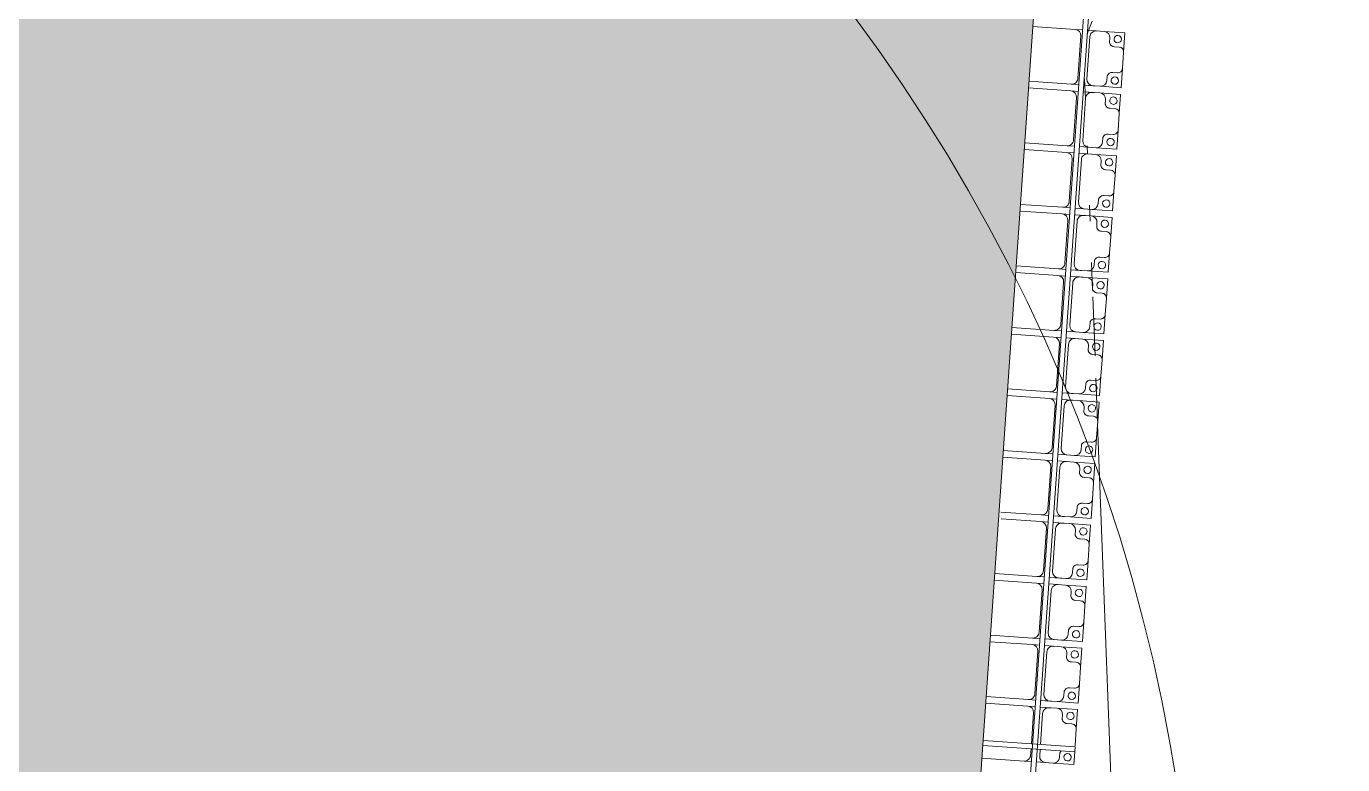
# Model space of a CAD drawing. Header units: millimetres. Extents: x -861324 to 439029, y -308065 to 694685.
# Drawn here: x 110607 to 121283, y 144192 to 150178 of the extents above; entities that cross this region are included whole.
import ezdxf

# ---------------------------------------------------------------- set-up
doc = ezdxf.new("R2010")
doc.units = ezdxf.units.MM
for name, color, linetype, lineweight in [('A-ANNO-NOTE', 131, 'Continuous', 9), ('A-DETL-GENF', 92, 'Continuous', 9), ('A-DETL-THIN', 151, 'Continuous', 9), ('A-GENM', 13, 'Continuous', 9), ('C-TOPO-MINR', 7, 'Continuous', 9), ('S-BEAM', 12, 'Continuous', 9)]:
    doc.layers.add(name, color=color, linetype=linetype, lineweight=lineweight)

# ---------------------------------------------------------------- blocks, each defined once
blk = doc.blocks.new('Dai phaodi lai - DẢI PHAO ĐI LẠI-38152-BỐ TRÍ BÈ PIN HỒ BẢN MÒNG')
at = {"layer": 'A-GENM', "color": 7}
for p, q in [((35777, 748), (35933, 748)), ((35777, 579), (35777, 748)), ((35777, 748), (35777, 579)), ((35933, 748), (35777, 748)), ((36067, 748), (35933, 748)), ((36067, 748), (36223, 748)), ((36223, 748), (36067, 748)), ((36223, 748), (36223, 579)), ((36223, 579), (36223, 748)), ((36277, 748), (36433, 748)), ((36277, 579), (36277, 748)), ((36277, 748), (36277, 579)), ((36433, 748), (36277, 748)), ((36567, 748), (36433, 748)), ((36567, 748), (36723, 748)), ((36723, 748), (36567, 748)), ((36723, 748), (36723, 579)), ((36723, 579), (36723, 748)), ((36777, 748), (36933, 748)), ((36777, 579), (36777, 748)), ((36777, 748), (36777, 579)), ((36933, 748), (36777, 748)), ((37067, 748), (36933, 748)), ((37067, 748), (37223, 748)), ((37223, 748), (37067, 748)), ((37223, 748), (37223, 579)), ((37223, 579), (37223, 748)), ((37277, 748), (37433, 748)), ((37277, 579), (37277, 748)), ((37277, 748), (37277, 579)), ((37433, 748), (37277, 748)), ((37567, 748), (37433, 748)), ((37567, 748), (37723, 748)), ((37723, 748), (37567, 748)), ((37723, 748), (37723, 579)), ((37723, 579), (37723, 748)), ((37777, 748), (37933, 748)), ((37777, 579), (37777, 748)), ((37777, 748), (37777, 579)), ((37933, 748), (37777, 748)), ((38067, 748), (37933, 748)), ((38067, 748), (38223, 748)), ((38223, 748), (38067, 748)), ((38223, 748), (38223, 579)), ((38223, 579), (38223, 748)), ((38277, 748), (38433, 748)), ((38277, 579), (38277, 748)), ((38277, 748), (38277, 579)), ((38433, 748), (38277, 748)), ((38567, 748), (38433, 748)), ((38567, 748), (38723, 748)), ((38723, 748), (38567, 748)), ((38723, 748), (38723, 579)), ((38723, 579), (38723, 748)), ((38777, 748), (38933, 748)), ((38777, 579), (38777, 748)), ((38777, 748), (38777, 579)), ((38933, 748), (38777, 748)), ((39067, 748), (38933, 748)), ((39067, 748), (39223, 748)), ((39223, 748), (39067, 748)), ((39223, 748), (39223, 579)), ((39223, 579), (39223, 748)), ((39277, 748), (39433, 748)), ((39277, 579), (39277, 748)), ((39277, 748), (39277, 579)), ((39433, 748), (39277, 748)), ((39567, 748), (39433, 748)), ((39567, 748), (39723, 748)), ((39723, 748), (39567, 748)), ((39723, 748), (39723, 579)), ((39723, 579), (39723, 748)), ((39777, 748), (39933, 748)), ((39777, 579), (39777, 748)), ((39777, 748), (39777, 579)), ((39933, 748), (39777, 748)), ((40067, 748), (39933, 748)), ((40067, 748), (40223, 748)), ((40223, 748), (40067, 748)), ((40223, 748), (40223, 579)), ((40223, 579), (40223, 748)), ((40277, 748), (40433, 748)), ((40277, 579), (40277, 748)), ((40277, 748), (40277, 579)), ((40433, 748), (40277, 748)), ((40567, 748), (40433, 748)), ((40567, 748), (40723, 748)), ((40723, 748), (40567, 748)), ((40723, 748), (40723, 579)), ((40723, 579), (40723, 748)), ((40777, 748), (40933, 748)), ((40777, 579), (40777, 748)), ((40777, 748), (40777, 579)), ((40933, 748), (40777, 748)), ((41067, 748), (40933, 748)), ((41067, 748), (41223, 748)), ((41223, 748), (41067, 748)), ((41223, 748), (41223, 579)), ((41223, 579), (41223, 748)), ((41277, 748), (41433, 748)), ((41277, 579), (41277, 748)), ((41277, 748), (41277, 579)), ((41433, 748), (41277, 748)), ((41567, 748), (41433, 748)), ((41620, 748), (41723, 748)), ((41723, 748), (41620, 748)), ((41723, 748), (41723, 579)), ((41723, 579), (41723, 748)), ((35895, 710), (35895, 671)), ((36105, 671), (36105, 710)), ((36105, 671), (36105, 710)), ((36105, 710), (36105, 671)), ((36395, 710), (36395, 671)), ((36605, 671), (36605, 710)), ((36605, 671), (36605, 710)), ((36605, 710), (36605, 671)), ((36895, 710), (36895, 671)), ((37105, 671), (37105, 710)), ((37105, 671), (37105, 710)), ((37105, 710), (37105, 671)), ((37395, 710), (37395, 671)), ((37605, 671), (37605, 710)), ((37605, 671), (37605, 710)), ((37605, 710), (37605, 671)), ((37895, 710), (37895, 671)), ((38105, 671), (38105, 710)), ((38105, 671), (38105, 710)), ((38105, 710), (38105, 671)), ((38395, 710), (38395, 671)), ((38605, 671), (38605, 710)), ((38605, 671), (38605, 710)), ((38605, 710), (38605, 671)), ((38895, 710), (38895, 671)), ((39105, 671), (39105, 710)), ((39105, 671), (39105, 710)), ((39105, 710), (39105, 671)), ((39395, 710), (39395, 671)), ((39605, 671), (39605, 710)), ((39605, 671), (39605, 710)), ((39605, 710), (39605, 671)), ((39895, 710), (39895, 671)), ((40105, 671), (40105, 710)), ((40105, 671), (40105, 710)), ((40105, 710), (40105, 671)), ((40395, 710), (40395, 671)), ((40605, 671), (40605, 710)), ((40605, 671), (40605, 710)), ((40605, 710), (40605, 671)), ((40895, 710), (40895, 671)), ((41105, 671), (41105, 710)), ((41105, 671), (41105, 710)), ((41105, 710), (41105, 671)), ((41395, 710), (41395, 671)), ((35777, 579), (35777, 517)), ((35864, 629), (35827, 629)), ((35864, 629), (35827, 629)), ((35827, 629), (35864, 629)), ((36173, 629), (36136, 629)), ((36173, 629), (36136, 629)), ((36136, 629), (36173, 629)), ((36223, 517), (36223, 579)), ((36277, 579), (36277, 517)), ((36364, 629), (36327, 629)), ((36364, 629), (36327, 629)), ((36327, 629), (36364, 629)), ((36673, 629), (36636, 629)), ((36673, 629), (36636, 629)), ((36636, 629), (36673, 629)), ((36723, 517), (36723, 579)), ((36777, 579), (36777, 517)), ((36864, 629), (36827, 629)), ((36864, 629), (36827, 629)), ((36827, 629), (36864, 629)), ((37173, 629), (37136, 629)), ((37173, 629), (37136, 629)), ((37136, 629), (37173, 629)), ((37223, 517), (37223, 579)), ((37277, 579), (37277, 517)), ((37364, 629), (37327, 629)), ((37364, 629), (37327, 629)), ((37327, 629), (37364, 629)), ((37673, 629), (37636, 629)), ((37673, 629), (37636, 629)), ((37636, 629), (37673, 629)), ((37723, 517), (37723, 579)), ((37777, 579), (37777, 517)), ((37864, 629), (37827, 629)), ((37864, 629), (37827, 629)), ((37827, 629), (37864, 629)), ((38173, 629), (38136, 629)), ((38173, 629), (38136, 629)), ((38136, 629), (38173, 629)), ((38223, 517), (38223, 579)), ((38277, 579), (38277, 517)), ((38364, 629), (38327, 629)), ((38364, 629), (38327, 629)), ((38327, 629), (38364, 629)), ((38673, 629), (38636, 629)), ((38673, 629), (38636, 629)), ((38636, 629), (38673, 629)), ((38723, 517), (38723, 579)), ((38777, 579), (38777, 517)), ((38864, 629), (38827, 629)), ((38864, 629), (38827, 629)), ((38827, 629), (38864, 629)), ((39173, 629), (39136, 629)), ((39173, 629), (39136, 629)), ((39136, 629), (39173, 629)), ((39223, 517), (39223, 579)), ((39277, 579), (39277, 517)), ((39364, 629), (39327, 629)), ((39364, 629), (39327, 629)), ((39327, 629), (39364, 629)), ((39673, 629), (39636, 629)), ((39673, 629), (39636, 629)), ((39636, 629), (39673, 629)), ((39723, 517), (39723, 579)), ((39777, 579), (39777, 517)), ((39864, 629), (39827, 629)), ((39864, 629), (39827, 629)), ((39827, 629), (39864, 629)), ((40173, 629), (40136, 629)), ((40173, 629), (40136, 629)), ((40136, 629), (40173, 629)), ((40223, 517), (40223, 579)), ((40277, 579), (40277, 517)), ((40364, 629), (40327, 629)), ((40364, 629), (40327, 629)), ((40327, 629), (40364, 629)), ((40673, 629), (40636, 629)), ((40673, 629), (40636, 629)), ((40636, 629), (40673, 629)), ((40723, 517), (40723, 579)), ((40777, 579), (40777, 517)), ((40864, 629), (40827, 629)), ((40864, 629), (40827, 629)), ((40827, 629), (40864, 629)), ((41173, 629), (41136, 629)), ((41173, 629), (41136, 629)), ((41136, 629), (41173, 629)), ((41223, 517), (41223, 579)), ((41277, 579), (41277, 517)), ((41364, 629), (41327, 629)), ((41364, 629), (41327, 629)), ((41327, 629), (41364, 629)), ((41673, 629), (41636, 629)), ((41673, 629), (41636, 629)), ((41636, 629), (41673, 629)), ((41723, 517), (41723, 579)), ((35777, 443), (35777, 517)), ((35827, 467), (36173, 467)), ((36223, 517), (36223, 443)), ((36277, 443), (36277, 517)), ((36327, 467), (36673, 467)), ((36723, 517), (36723, 443)), ((36777, 443), (36777, 517)), ((36827, 467), (37173, 467)), ((37223, 517), (37223, 443)), ((37277, 443), (37277, 517)), ((37327, 467), (37673, 467)), ((37723, 517), (37723, 443)), ((37777, 443), (37777, 517)), ((37827, 467), (38173, 467)), ((38223, 517), (38223, 443)), ((38277, 443), (38277, 517)), ((38327, 467), (38673, 467)), ((38723, 517), (38723, 443)), ((38777, 443), (38777, 517)), ((38827, 467), (39173, 467)), ((39223, 517), (39223, 443)), ((39277, 443), (39277, 517)), ((39327, 467), (39673, 467)), ((39723, 517), (39723, 443)), ((39777, 443), (39777, 517)), ((39827, 467), (40173, 467)), ((40223, 517), (40223, 443)), ((40277, 443), (40277, 517)), ((40327, 467), (40673, 467)), ((40723, 517), (40723, 443)), ((40777, 443), (40777, 517)), ((40827, 467), (41173, 467)), ((41223, 517), (41223, 443)), ((41277, 443), (41277, 517)), ((41327, 467), (41580, 467)), ((41620, 467), (41673, 467)), ((41723, 517), (41723, 443)), ((35777, 343), (35777, 403)), ((35777, 343), (35777, 0)), ((36173, 393), (35827, 393)), ((36223, 403), (36223, 343)), ((36223, 0), (36223, 343)), ((36277, 343), (36277, 403)), ((36277, 343), (36277, 0)), ((36673, 393), (36327, 393)), ((36723, 403), (36723, 343)), ((36723, 0), (36723, 343)), ((36777, 343), (36777, 403)), ((36777, 343), (36777, 0)), ((37173, 393), (36827, 393)), ((37223, 403), (37223, 343)), ((37223, 0), (37223, 343)), ((37277, 343), (37277, 403)), ((37277, 343), (37277, 0)), ((37673, 393), (37327, 393)), ((37723, 403), (37723, 343)), ((37723, 0), (37723, 343)), ((37777, 343), (37777, 403)), ((37777, 343), (37777, 0)), ((38173, 393), (37827, 393)), ((38223, 403), (38223, 343)), ((38223, 0), (38223, 343)), ((38277, 343), (38277, 403)), ((38277, 343), (38277, 0)), ((38673, 393), (38327, 393)), ((38723, 403), (38723, 343)), ((38723, 0), (38723, 343)), ((38777, 343), (38777, 403)), ((38777, 343), (38777, 0)), ((39173, 393), (38827, 393)), ((39223, 403), (39223, 343)), ((39223, 0), (39223, 343)), ((39277, 343), (39277, 403)), ((39277, 343), (39277, 0)), ((39673, 393), (39327, 393)), ((39723, 403), (39723, 343)), ((39723, 16), (39723, 343)), ((39777, 343), (39777, 403)), ((39777, 343), (39777, 20)), ((40173, 393), (39827, 393)), ((40223, 403), (40223, 343)), ((40223, 0), (40223, 343)), ((40277, 343), (40277, 403)), ((40277, 343), (40277, 0)), ((40673, 393), (40327, 393)), ((40723, 403), (40723, 343)), ((40723, 0), (40723, 343)), ((40777, 343), (40777, 403)), ((40777, 343), (40777, 0)), ((41173, 393), (40827, 393)), ((41223, 403), (41223, 343)), ((41223, 0), (41223, 343)), ((41277, 343), (41277, 403)), ((41277, 343), (41277, 0)), ((41580, 393), (41327, 393)), ((41673, 393), (41620, 393)), ((41723, 403), (41723, 343)), ((41723, 0), (41723, 343))]:
    blk.add_line(p, q, dxfattribs=at)
at = {"layer": 'A-GENM', "color": 9}
for p, q in [((36105, 710), (36105, 671)), ((36605, 710), (36605, 671)), ((37105, 710), (37105, 671)), ((37605, 710), (37605, 671)), ((38105, 710), (38105, 671)), ((38605, 710), (38605, 671)), ((39105, 710), (39105, 671)), ((39605, 710), (39605, 671)), ((40105, 710), (40105, 671)), ((40605, 710), (40605, 671)), ((41105, 710), (41105, 671)), ((35777, 443), (35777, 579)), ((35827, 629), (35864, 629)), ((36136, 629), (36173, 629)), ((36223, 579), (36223, 443)), ((36277, 443), (36277, 579)), ((36327, 629), (36364, 629)), ((36636, 629), (36673, 629)), ((36723, 579), (36723, 443)), ((36777, 443), (36777, 579)), ((36827, 629), (36864, 629)), ((37136, 629), (37173, 629)), ((37223, 579), (37223, 443)), ((37277, 443), (37277, 579)), ((37327, 629), (37364, 629)), ((37636, 629), (37673, 629)), ((37723, 579), (37723, 443)), ((37777, 443), (37777, 579)), ((37827, 629), (37864, 629)), ((38136, 629), (38173, 629)), ((38223, 579), (38223, 443)), ((38277, 443), (38277, 579)), ((38327, 629), (38364, 629)), ((38636, 629), (38673, 629)), ((38723, 579), (38723, 443)), ((38777, 443), (38777, 579)), ((38827, 629), (38864, 629)), ((39136, 629), (39173, 629)), ((39223, 579), (39223, 443)), ((39277, 443), (39277, 579)), ((39327, 629), (39364, 629)), ((39636, 629), (39673, 629)), ((39723, 579), (39723, 443)), ((39777, 443), (39777, 579)), ((39827, 629), (39864, 629)), ((40136, 629), (40173, 629)), ((40223, 579), (40223, 443)), ((40277, 443), (40277, 579)), ((40327, 629), (40364, 629)), ((40636, 629), (40673, 629)), ((40723, 579), (40723, 443)), ((40777, 443), (40777, 579)), ((40827, 629), (40864, 629)), ((41136, 629), (41173, 629)), ((41223, 579), (41223, 443)), ((41277, 443), (41277, 579)), ((41327, 629), (41364, 629)), ((41636, 629), (41673, 629)), ((41723, 579), (41723, 443)), ((35777, 343), (35777, 403)), ((36223, 403), (36223, 343)), ((36277, 343), (36277, 403)), ((36723, 403), (36723, 343)), ((36777, 343), (36777, 403)), ((37223, 403), (37223, 343)), ((37277, 343), (37277, 403)), ((37723, 403), (37723, 343)), ((37777, 343), (37777, 403)), ((38223, 403), (38223, 343)), ((38277, 343), (38277, 403)), ((38723, 403), (38723, 343)), ((38777, 343), (38777, 403)), ((39223, 403), (39223, 343)), ((39277, 343), (39277, 403)), ((39723, 403), (39723, 343)), ((39777, 343), (39777, 403)), ((40223, 403), (40223, 343)), ((40277, 343), (40277, 403)), ((40723, 403), (40723, 343)), ((40777, 343), (40777, 403)), ((41223, 403), (41223, 343)), ((41277, 343), (41277, 403)), ((41723, 403), (41723, 343))]:
    blk.add_line(p, q, dxfattribs=at)
at = {"layer": 'A-GENM', "color": 7}
for centre, radius, start, end in [((35933, 710), 38, 90, 180), ((36067, 710), 38, 360, 90), ((36433, 710), 38, 90, 180), ((36567, 710), 38, 360, 90), ((36933, 710), 38, 90, 180), ((37067, 710), 38, 360, 90), ((37433, 710), 38, 90, 180), ((37567, 710), 38, 360, 90), ((37933, 710), 38, 90, 180), ((38067, 710), 38, 360, 90), ((38433, 710), 38, 90, 180), ((38567, 710), 38, 360, 90), ((38933, 710), 38, 90, 180), ((39067, 710), 38, 360, 90), ((39433, 710), 38, 90, 180), ((39567, 710), 38, 360, 90), ((39933, 710), 38, 90, 180), ((40067, 710), 38, 360, 90), ((40433, 710), 38, 90, 180), ((40567, 710), 38, 360, 90), ((40933, 710), 38, 90, 180), ((41067, 710), 38, 360, 90), ((41433, 710), 38, 90, 180), ((41567, 710), 38, 75, 90), ((35832, 693), 30, 90, 270), ((35832, 693), 30, 90, 270), ((35832, 693), 30, 270, 90), ((35832, 693), 30, 270, 90), ((35855, 668), 40, 283.1885, 3.5081), ((35855, 668), 40, 309.9617, 3.5081), ((35855, 668), 40, 309.9617, 3.5081), ((35933, 710), 38, 135, 165), ((35933, 710), 38, 135, 165), ((36067, 710), 38, 0, 45), ((36067, 710), 38, 0, 45), ((36145, 668), 40, 176.4919, 256.8115), ((36145, 668), 40, 176.4919, 216.6517), ((36145, 668), 40, 176.4919, 216.6517), ((36168, 693), 30, 90, 270), ((36168, 693), 30, 90, 270), ((36168, 693), 30, 270, 90), ((36168, 693), 30, 270, 90), ((36332, 693), 30, 90, 270), ((36332, 693), 30, 90, 270), ((36332, 693), 30, 270, 90), ((36332, 693), 30, 270, 90), ((36355, 668), 40, 283.1885, 3.5081), ((36355, 668), 40, 309.9617, 3.5081), ((36355, 668), 40, 309.9617, 3.5081), ((36433, 710), 38, 135, 165), ((36433, 710), 38, 135, 165), ((36567, 710), 38, 0, 45), ((36567, 710), 38, 0, 45), ((36645, 668), 40, 176.4919, 256.8115), ((36645, 668), 40, 176.4919, 216.6517), ((36645, 668), 40, 176.4919, 216.6517), ((36668, 693), 30, 90, 270), ((36668, 693), 30, 90, 270), ((36668, 693), 30, 270, 90), ((36668, 693), 30, 270, 90), ((36832, 693), 30, 90, 270), ((36832, 693), 30, 90, 270), ((36832, 693), 30, 270, 90), ((36832, 693), 30, 270, 90), ((36855, 668), 40, 283.1885, 3.5081), ((36855, 668), 40, 309.9617, 3.5081), ((36855, 668), 40, 309.9617, 3.5081), ((36933, 710), 38, 135, 165), ((36933, 710), 38, 135, 165), ((37067, 710), 38, 0, 45), ((37067, 710), 38, 0, 45), ((37145, 668), 40, 176.4919, 256.8115), ((37145, 668), 40, 176.4919, 216.6517), ((37145, 668), 40, 176.4919, 216.6517), ((37168, 693), 30, 90, 270), ((37168, 693), 30, 90, 270), ((37168, 693), 30, 270, 90), ((37168, 693), 30, 270, 90), ((37332, 693), 30, 90, 270), ((37332, 693), 30, 90, 270), ((37332, 693), 30, 270, 90), ((37332, 693), 30, 270, 90), ((37355, 668), 40, 283.1885, 3.5081), ((37355, 668), 40, 309.9617, 3.5081), ((37355, 668), 40, 309.9617, 3.5081), ((37433, 710), 38, 135, 165), ((37433, 710), 38, 135, 165), ((37567, 710), 38, 0, 45), ((37567, 710), 38, 0, 45), ((37645, 668), 40, 176.4919, 256.8115), ((37645, 668), 40, 176.4919, 216.6517), ((37645, 668), 40, 176.4919, 216.6517), ((37668, 693), 30, 90, 270), ((37668, 693), 30, 90, 270), ((37668, 693), 30, 270, 90), ((37668, 693), 30, 270, 90), ((37832, 693), 30, 90, 270), ((37832, 693), 30, 90, 270), ((37832, 693), 30, 270, 90), ((37832, 693), 30, 270, 90), ((37855, 668), 40, 283.1885, 3.5081), ((37855, 668), 40, 309.9617, 3.5081), ((37855, 668), 40, 309.9617, 3.5081), ((37933, 710), 38, 135, 165), ((37933, 710), 38, 135, 165), ((38067, 710), 38, 0, 45), ((38067, 710), 38, 0, 45), ((38145, 668), 40, 176.4919, 256.8115), ((38145, 668), 40, 176.4919, 216.6517), ((38145, 668), 40, 176.4919, 216.6517), ((38168, 693), 30, 90, 270), ((38168, 693), 30, 90, 270), ((38168, 693), 30, 270, 90), ((38168, 693), 30, 270, 90), ((38332, 693), 30, 90, 270), ((38332, 693), 30, 90, 270), ((38332, 693), 30, 270, 90), ((38332, 693), 30, 270, 90), ((38355, 668), 40, 283.1885, 3.5081), ((38355, 668), 40, 309.9617, 3.5081), ((38355, 668), 40, 309.9617, 3.5081), ((38433, 710), 38, 135, 165), ((38433, 710), 38, 135, 165), ((38567, 710), 38, 0, 45), ((38567, 710), 38, 0, 45), ((38645, 668), 40, 176.4919, 256.8115), ((38645, 668), 40, 176.4919, 216.6517), ((38645, 668), 40, 176.4919, 216.6517), ((38668, 693), 30, 90, 270), ((38668, 693), 30, 90, 270), ((38668, 693), 30, 270, 90), ((38668, 693), 30, 270, 90), ((38832, 693), 30, 90, 270), ((38832, 693), 30, 90, 270), ((38832, 693), 30, 270, 90), ((38832, 693), 30, 270, 90), ((38855, 668), 40, 283.1885, 3.5081), ((38855, 668), 40, 309.9617, 3.5081), ((38855, 668), 40, 309.9617, 3.5081), ((38933, 710), 38, 135, 165), ((38933, 710), 38, 135, 165), ((39067, 710), 38, 0, 45), ((39067, 710), 38, 0, 45), ((39145, 668), 40, 176.4919, 256.8115), ((39145, 668), 40, 176.4919, 216.6517), ((39145, 668), 40, 176.4919, 216.6517), ((39168, 693), 30, 90, 270), ((39168, 693), 30, 90, 270), ((39168, 693), 30, 270, 90), ((39168, 693), 30, 270, 90), ((39332, 693), 30, 90, 270), ((39332, 693), 30, 90, 270), ((39332, 693), 30, 270, 90), ((39332, 693), 30, 270, 90), ((39355, 668), 40, 283.1885, 3.5081), ((39355, 668), 40, 309.9617, 3.5081), ((39355, 668), 40, 309.9617, 3.5081), ((39433, 710), 38, 135, 165), ((39433, 710), 38, 135, 165), ((39567, 710), 38, 0, 45), ((39567, 710), 38, 0, 45), ((39645, 668), 40, 176.4919, 256.8115), ((39645, 668), 40, 176.4919, 216.6517), ((39645, 668), 40, 176.4919, 216.6517), ((39668, 693), 30, 90, 270), ((39668, 693), 30, 90, 270), ((39668, 693), 30, 270, 90), ((39668, 693), 30, 270, 90), ((39832, 693), 30, 90, 270), ((39832, 693), 30, 90, 270), ((39832, 693), 30, 270, 90), ((39832, 693), 30, 270, 90), ((39855, 668), 40, 283.1885, 3.5081), ((39855, 668), 40, 309.9617, 3.5081), ((39855, 668), 40, 309.9617, 3.5081), ((39933, 710), 38, 135, 165), ((39933, 710), 38, 135, 165), ((40067, 710), 38, 0, 45), ((40067, 710), 38, 0, 45), ((40145, 668), 40, 176.4919, 256.8115), ((40145, 668), 40, 176.4919, 216.6517), ((40145, 668), 40, 176.4919, 216.6517), ((40168, 693), 30, 90, 270), ((40168, 693), 30, 90, 270), ((40168, 693), 30, 270, 90), ((40168, 693), 30, 270, 90), ((40332, 693), 30, 90, 270), ((40332, 693), 30, 90, 270), ((40332, 693), 30, 270, 90), ((40332, 693), 30, 270, 90), ((40355, 668), 40, 283.1885, 3.5081), ((40355, 668), 40, 309.9617, 3.5081), ((40355, 668), 40, 309.9617, 3.5081), ((40433, 710), 38, 135, 165), ((40433, 710), 38, 135, 165), ((40567, 710), 38, 0, 45), ((40567, 710), 38, 0, 45), ((40645, 668), 40, 176.4919, 256.8115), ((40645, 668), 40, 176.4919, 216.6517), ((40645, 668), 40, 176.4919, 216.6517), ((40668, 693), 30, 90, 270), ((40668, 693), 30, 90, 270), ((40668, 693), 30, 270, 90), ((40668, 693), 30, 270, 90), ((40832, 693), 30, 90, 270), ((40832, 693), 30, 90, 270), ((40832, 693), 30, 270, 90), ((40832, 693), 30, 270, 90), ((40855, 668), 40, 283.1885, 3.5081), ((40855, 668), 40, 309.9617, 3.5081), ((40855, 668), 40, 309.9617, 3.5081), ((40933, 710), 38, 135, 165), ((40933, 710), 38, 135, 165), ((41067, 710), 38, 0, 45), ((41067, 710), 38, 0, 45), ((41145, 668), 40, 176.4919, 256.8115), ((41145, 668), 40, 176.4919, 216.6517), ((41145, 668), 40, 176.4919, 216.6517), ((41168, 693), 30, 90, 270), ((41168, 693), 30, 90, 270), ((41168, 693), 30, 270, 90), ((41168, 693), 30, 270, 90), ((41332, 693), 30, 90, 270), ((41332, 693), 30, 90, 270), ((41332, 693), 30, 270, 90), ((41332, 693), 30, 270, 90), ((41355, 668), 40, 283.1885, 3.5081), ((41355, 668), 40, 309.9617, 3.5081), ((41355, 668), 40, 309.9617, 3.5081), ((41433, 710), 38, 135, 165), ((41433, 710), 38, 135, 165), ((41668, 693), 30, 90, 270), ((41668, 693), 30, 90, 270), ((41668, 693), 30, 270, 90), ((41668, 693), 30, 270, 90), ((35827, 579), 50, 90, 180), ((35827, 579), 50, 90, 180), ((35827, 579), 50, 90, 180), ((35855, 668), 40, 283.1885, 296.5751), ((35855, 668), 40, 283.1885, 296.5751), ((36145, 668), 40, 243.4249, 256.8115), ((36145, 668), 40, 243.4249, 256.8115), ((36173, 579), 50, 0, 90), ((36173, 579), 50, 0, 90), ((36173, 579), 50, 0, 90), ((36327, 579), 50, 90, 180), ((36327, 579), 50, 90, 180), ((36327, 579), 50, 90, 180), ((36355, 668), 40, 283.1885, 296.5751), ((36355, 668), 40, 283.1885, 296.5751), ((36645, 668), 40, 243.4249, 256.8115), ((36645, 668), 40, 243.4249, 256.8115), ((36673, 579), 50, 0, 90), ((36673, 579), 50, 0, 90), ((36673, 579), 50, 0, 90), ((36827, 579), 50, 90, 180), ((36827, 579), 50, 90, 180), ((36827, 579), 50, 90, 180), ((36855, 668), 40, 283.1885, 296.5751), ((36855, 668), 40, 283.1885, 296.5751), ((37145, 668), 40, 243.4249, 256.8115), ((37145, 668), 40, 243.4249, 256.8115), ((37173, 579), 50, 0, 90), ((37173, 579), 50, 0, 90), ((37173, 579), 50, 0, 90), ((37327, 579), 50, 90, 180), ((37327, 579), 50, 90, 180), ((37327, 579), 50, 90, 180), ((37355, 668), 40, 283.1885, 296.5751), ((37355, 668), 40, 283.1885, 296.5751), ((37645, 668), 40, 243.4249, 256.8115), ((37645, 668), 40, 243.4249, 256.8115), ((37673, 579), 50, 0, 90), ((37673, 579), 50, 0, 90), ((37673, 579), 50, 0, 90), ((37827, 579), 50, 90, 180), ((37827, 579), 50, 90, 180), ((37827, 579), 50, 90, 180), ((37855, 668), 40, 283.1885, 296.5751), ((37855, 668), 40, 283.1885, 296.5751), ((38145, 668), 40, 243.4249, 256.8115), ((38145, 668), 40, 243.4249, 256.8115), ((38173, 579), 50, 0, 90), ((38173, 579), 50, 0, 90), ((38173, 579), 50, 0, 90), ((38327, 579), 50, 90, 180), ((38327, 579), 50, 90, 180), ((38327, 579), 50, 90, 180), ((38355, 668), 40, 283.1885, 296.5751), ((38355, 668), 40, 283.1885, 296.5751), ((38645, 668), 40, 243.4249, 256.8115), ((38645, 668), 40, 243.4249, 256.8115), ((38673, 579), 50, 0, 90), ((38673, 579), 50, 0, 90), ((38673, 579), 50, 0, 90), ((38827, 579), 50, 90, 180), ((38827, 579), 50, 90, 180), ((38827, 579), 50, 90, 180), ((38855, 668), 40, 283.1885, 296.5751), ((38855, 668), 40, 283.1885, 296.5751), ((39145, 668), 40, 243.4249, 256.8115), ((39145, 668), 40, 243.4249, 256.8115), ((39173, 579), 50, 0, 90), ((39173, 579), 50, 0, 90), ((39173, 579), 50, 0, 90), ((39327, 579), 50, 90, 180), ((39327, 579), 50, 90, 180), ((39327, 579), 50, 90, 180), ((39355, 668), 40, 283.1885, 296.5751), ((39355, 668), 40, 283.1885, 296.5751), ((39645, 668), 40, 243.4249, 256.8115), ((39645, 668), 40, 243.4249, 256.8115), ((39673, 579), 50, 0, 90), ((39673, 579), 50, 0, 90), ((39673, 579), 50, 0, 90), ((39827, 579), 50, 90, 180), ((39827, 579), 50, 90, 180), ((39827, 579), 50, 90, 180), ((39855, 668), 40, 283.1885, 296.5751), ((39855, 668), 40, 283.1885, 296.5751), ((40145, 668), 40, 243.4249, 256.8115), ((40145, 668), 40, 243.4249, 256.8115), ((40173, 579), 50, 0, 90), ((40173, 579), 50, 0, 90), ((40173, 579), 50, 0, 90), ((40327, 579), 50, 90, 180), ((40327, 579), 50, 90, 180), ((40327, 579), 50, 90, 180), ((40355, 668), 40, 283.1885, 296.5751), ((40355, 668), 40, 283.1885, 296.5751), ((40645, 668), 40, 243.4249, 256.8115), ((40645, 668), 40, 243.4249, 256.8115), ((40673, 579), 50, 0, 90), ((40673, 579), 50, 0, 90), ((40673, 579), 50, 0, 90), ((40827, 579), 50, 90, 180), ((40827, 579), 50, 90, 180), ((40827, 579), 50, 90, 180), ((40855, 668), 40, 283.1885, 296.5751), ((40855, 668), 40, 283.1885, 296.5751), ((41145, 668), 40, 243.4249, 256.8115), ((41145, 668), 40, 243.4249, 256.8115), ((41173, 579), 50, 0, 90), ((41173, 579), 50, 0, 90), ((41173, 579), 50, 0, 90), ((41327, 579), 50, 90, 180), ((41327, 579), 50, 90, 180), ((41327, 579), 50, 90, 180), ((41355, 668), 40, 283.1885, 296.5751), ((41355, 668), 40, 283.1885, 296.5751), ((41645, 668), 40, 230.0383, 256.8115), ((41645, 668), 40, 243.4249, 256.8115), ((41645, 668), 40, 243.4249, 256.8115), ((41673, 579), 50, 0, 90), ((41673, 579), 50, 0, 90), ((41673, 579), 50, 0, 90), ((35827, 517), 50, 180, 270), ((36173, 517), 50, 270, 0), ((36327, 517), 50, 180, 270), ((36673, 517), 50, 270, 0), ((36827, 517), 50, 180, 270), ((37173, 517), 50, 270, 0), ((37327, 517), 50, 180, 270), ((37673, 517), 50, 270, 0), ((37827, 517), 50, 180, 270), ((38173, 517), 50, 270, 0), ((38327, 517), 50, 180, 270), ((38673, 517), 50, 270, 0), ((38827, 517), 50, 180, 270), ((39173, 517), 50, 270, 0), ((39327, 517), 50, 180, 270), ((39673, 517), 50, 270, 0), ((39827, 517), 50, 180, 270), ((40173, 517), 50, 270, 0), ((40327, 517), 50, 180, 270), ((40673, 517), 50, 270, 0), ((40827, 517), 50, 180, 270), ((41173, 517), 50, 270, 0), ((41327, 517), 50, 180, 270), ((41673, 517), 50, 270, 0), ((35827, 343), 50, 90, 180), ((36173, 343), 50, 360, 90), ((36327, 343), 50, 90, 180), ((36673, 343), 50, 360, 90), ((36827, 343), 50, 90, 180), ((37173, 343), 50, 360, 90), ((37327, 343), 50, 90, 180), ((37673, 343), 50, 360, 90), ((37827, 343), 50, 90, 180), ((38173, 343), 50, 360, 90), ((38327, 343), 50, 90, 180), ((38673, 343), 50, 360, 90), ((38827, 343), 50, 90, 180), ((39173, 343), 50, 360, 90), ((39327, 343), 50, 90, 180), ((39673, 343), 50, 360, 90), ((39827, 343), 50, 90, 180), ((40173, 343), 50, 360, 90), ((40327, 343), 50, 90, 180), ((40673, 343), 50, 360, 90), ((40827, 343), 50, 90, 180), ((41173, 343), 50, 360, 90), ((41327, 343), 50, 90, 180), ((41673, 343), 50, 360, 90)]:
    blk.add_arc(centre, radius, start, end, dxfattribs=at)
at = {"layer": 'A-GENM', "color": 9}
for centre, radius, start, end in [((35855, 668), 40, 309.9617, 3.5081), ((35933, 710), 38, 135, 165), ((36067, 710), 38, 0, 45), ((36145, 668), 40, 176.4919, 216.6517), ((36355, 668), 40, 309.9617, 3.5081), ((36433, 710), 38, 135, 165), ((36567, 710), 38, 0, 45), ((36645, 668), 40, 176.4919, 216.6517), ((36855, 668), 40, 309.9617, 3.5081), ((36933, 710), 38, 135, 165), ((37067, 710), 38, 0, 45), ((37145, 668), 40, 176.4919, 216.6517), ((37355, 668), 40, 309.9617, 3.5081), ((37433, 710), 38, 135, 165), ((37567, 710), 38, 0, 45), ((37645, 668), 40, 176.4919, 216.6517), ((37855, 668), 40, 309.9617, 3.5081), ((37933, 710), 38, 135, 165), ((38067, 710), 38, 0, 45), ((38145, 668), 40, 176.4919, 216.6517), ((38355, 668), 40, 309.9617, 3.5081), ((38433, 710), 38, 135, 165), ((38567, 710), 38, 0, 45), ((38645, 668), 40, 176.4919, 216.6517), ((38855, 668), 40, 309.9617, 3.5081), ((38933, 710), 38, 135, 165), ((39067, 710), 38, 0, 45), ((39145, 668), 40, 176.4919, 216.6517), ((39355, 668), 40, 309.9617, 3.5081), ((39433, 710), 38, 135, 165), ((39567, 710), 38, 0, 45), ((39645, 668), 40, 176.4919, 216.6517), ((39855, 668), 40, 309.9617, 3.5081), ((39933, 710), 38, 135, 165), ((40067, 710), 38, 0, 45), ((40145, 668), 40, 176.4919, 216.6517), ((40355, 668), 40, 309.9617, 3.5081), ((40433, 710), 38, 135, 165), ((40567, 710), 38, 0, 45), ((40645, 668), 40, 176.4919, 216.6517), ((40855, 668), 40, 309.9617, 3.5081), ((40933, 710), 38, 135, 165), ((41067, 710), 38, 0, 45), ((41145, 668), 40, 176.4919, 216.6517), ((41355, 668), 40, 309.9617, 3.5081), ((41433, 710), 38, 135, 165), ((35827, 579), 50, 90, 180), ((35855, 668), 40, 283.1885, 296.5751), ((36145, 668), 40, 243.4249, 256.8115), ((36173, 579), 50, 0, 90), ((36327, 579), 50, 90, 180), ((36355, 668), 40, 283.1885, 296.5751), ((36645, 668), 40, 243.4249, 256.8115), ((36673, 579), 50, 0, 90), ((36827, 579), 50, 90, 180), ((36855, 668), 40, 283.1885, 296.5751), ((37145, 668), 40, 243.4249, 256.8115), ((37173, 579), 50, 0, 90), ((37327, 579), 50, 90, 180), ((37355, 668), 40, 283.1885, 296.5751), ((37645, 668), 40, 243.4249, 256.8115), ((37673, 579), 50, 0, 90), ((37827, 579), 50, 90, 180), ((37855, 668), 40, 283.1885, 296.5751), ((38145, 668), 40, 243.4249, 256.8115), ((38173, 579), 50, 0, 90), ((38327, 579), 50, 90, 180), ((38355, 668), 40, 283.1885, 296.5751), ((38645, 668), 40, 243.4249, 256.8115), ((38673, 579), 50, 0, 90), ((38827, 579), 50, 90, 180), ((38855, 668), 40, 283.1885, 296.5751), ((39145, 668), 40, 243.4249, 256.8115), ((39173, 579), 50, 0, 90), ((39327, 579), 50, 90, 180), ((39355, 668), 40, 283.1885, 296.5751), ((39645, 668), 40, 243.4249, 256.8115), ((39673, 579), 50, 0, 90), ((39827, 579), 50, 90, 180), ((39855, 668), 40, 283.1885, 296.5751), ((40145, 668), 40, 243.4249, 256.8115), ((40173, 579), 50, 0, 90), ((40327, 579), 50, 90, 180), ((40355, 668), 40, 283.1885, 296.5751), ((40645, 668), 40, 243.4249, 256.8115), ((40673, 579), 50, 0, 90), ((40827, 579), 50, 90, 180), ((40855, 668), 40, 283.1885, 296.5751), ((41145, 668), 40, 243.4249, 256.8115), ((41173, 579), 50, 0, 90), ((41327, 579), 50, 90, 180), ((41355, 668), 40, 283.1885, 296.5751), ((41645, 668), 40, 243.4249, 256.8115), ((41673, 579), 50, 0, 90)]:
    blk.add_arc(centre, radius, start, end, dxfattribs=at)
blk = doc.blocks.new('Dầm C52 - Dầm C52-37700-BỐ TRÍ BÈ PIN HỒ BẢN MÒNG')
at = {"layer": 'S-BEAM', "color": 7}
for p, q in [((-50563, 20), (50563, 20)), ((50563, -20), (-50563, -20))]:
    blk.add_line(p, q, dxfattribs=at)
blk = doc.blocks.new('Dầm C52 - Hộp 40x60-V67-BỐ TRÍ BÈ PIN HỒ BẢN MÒNG')
at = {"layer": 'S-BEAM', "color": 7}
for p, q in [((18854, 20), (19603, 20)), ((19603, 20), (19603, -20)), ((19603, -20), (18854, -20))]:
    blk.add_line(p, q, dxfattribs=at)
blk = doc.blocks.new('HOBANMONG_BEPIN 3_rvt-1-BỐ TRÍ BÈ PIN HỒ BẢN MÒNG')
at = {"layer": 'A-GENM', "lineweight": 9, "rotation": 265.9999999999981}
blk.add_blockref('Dai phaodi lai - DẢI PHAO ĐI LẠI-38152-BỐ TRÍ BÈ PIN HỒ BẢN MÒNG', (121267, 185867), dxfattribs=at)
at = {"layer": 'S-BEAM', "lineweight": 9}
for name, p, rotation in [('Dầm C52 - Dầm C52-37700-BỐ TRÍ BÈ PIN HỒ BẢN MÒNG', (118204, 135994), 85.9999999999988), ('Dầm C52 - Hộp 40x60-V67-BỐ TRÍ BÈ PIN HỒ BẢN MÒNG', (99557, 145684), 355.9999999999975)]:
    blk.add_blockref(name, p, dxfattribs=dict(at, rotation=rotation))
blk = doc.blocks.new('tag ten be - tag ten be-1821118-BỐ TRÍ BÈ PIN HỒ BẢN MÒNG')
at = {"layer": 'A-ANNO-NOTE'}
blk.add_arc((0, 0), 4, 360, 180, dxfattribs=at)

msp = doc.modelspace()

# ---------------------------------------------------------------- hatches: boundary and pattern name
at = {"layer": 'A-DETL-GENF'}
msp.add_hatch(color=8, dxfattribs=at).paths.add_polyline_path([(114292, 86120), (121267, 185867), (84213, 188458), (77238, 88712), (112925, 86216)])

# ---------------------------------------------------------------- linework, layer by layer
at = {"layer": 'A-DETL-THIN'}
msp.add_line((114292, 86120), (121267, 185867), dxfattribs=at)
at = {"layer": 'C-TOPO-MINR'}
for p, q in [((119211, 150118), (119251, 150220)), ((119197, 149590), (119190, 149751)), ((119213, 149141), (119211, 149208)), ((119234, 148598), (119229, 148727)), ((119255, 148036), (119247, 148264)), ((119275, 147508), (119257, 147986)), ((119295, 146978), (119282, 147325)), ((119439, 143169), (119296, 146954))]:
    msp.add_line(p, q, dxfattribs=at)

# ---------------------------------------------------------------- block references
at = {"lineweight": 5}
msp.add_blockref('HOBANMONG_BEPIN 3_rvt-1-BỐ TRÍ BÈ PIN HỒ BẢN MÒNG', (0, 0), dxfattribs=at)
at = {"layer": 'A-ANNO-NOTE', "xscale": 3500, "yscale": 3500, "zscale": 3500}
msp.add_blockref('tag ten be - tag ten be-1821118-BỐ TRÍ BÈ PIN HỒ BẢN MÒNG', (106104, 141877), dxfattribs=at)

doc.saveas('drawing.dxf')
